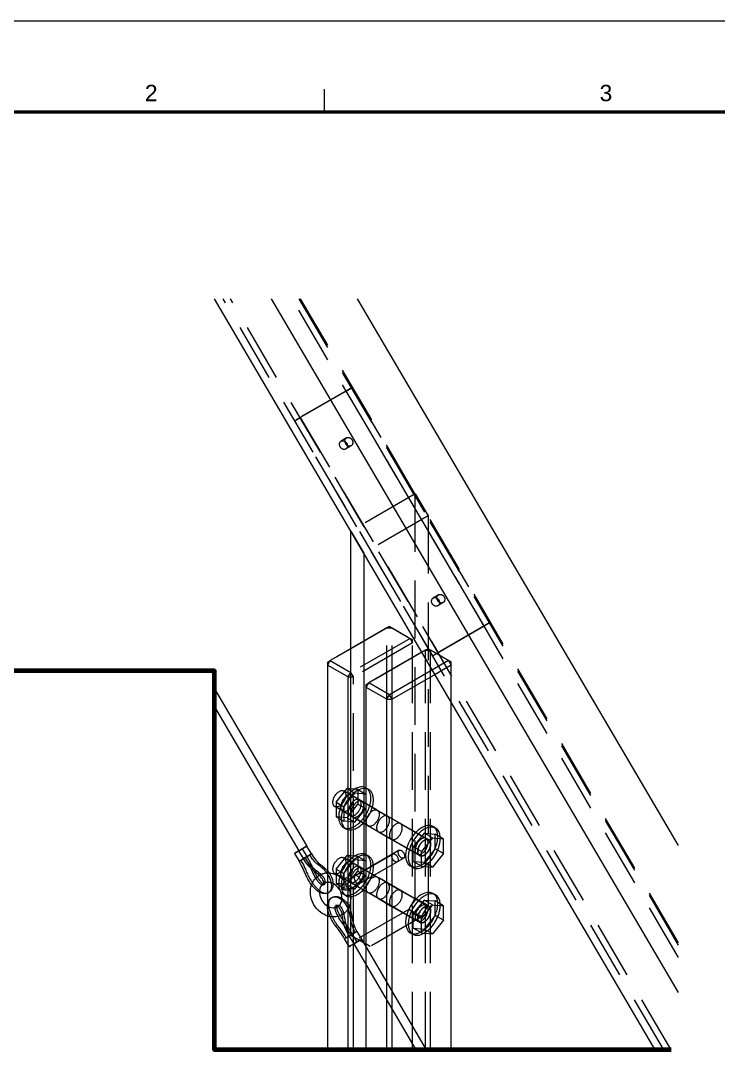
# Model space of a CAD drawing. Header units: millimetres. Extents: x -172 to 422, y -71 to 349.
# Drawn here: x -95.5 to -18.8, y 234.3 to 349.2 of the extents above; entities that cross this region are included whole.
import ezdxf
from ezdxf.enums import TextEntityAlignment as Align

# ---------------------------------------------------------------- set-up
doc = ezdxf.new("R2010")
doc.units = ezdxf.units.MM
doc.linetypes.add('HIDDEN', pattern=[9.525, 6.35, -3.175])
doc.layers.get('0').update_dxf_attribs({"color": 2, "true_color": 0xffff00})
for name, color, linetype, lineweight, true_color in [('010', 178, 'Continuous', 9, 0x000000), ('018', 178, 'Continuous', 18, 0x000000), ('050', 178, 'Continuous', 50, 0x000000), ('070', 178, 'Continuous', 70, 0x000000), ('axo_detail ... 018', 178, 'Continuous', 18, 0x000000), ('axo_detail ... hdn', 250, 'HIDDEN', 9, 0x323232)]:
    doc.layers.add(name, color=color, linetype=linetype, lineweight=lineweight, true_color=true_color)
doc.layers.add('G-ANNO-TEXT', color=178, linetype='Continuous', true_color=0x000000)
doc.styles.add('textstyle16', font='')
doc.styles.add('textstyle17', font='')
doc.styles.get('textstyle16').set_extended_font_data('Arial [Mono]')
doc.styles.get('textstyle17').set_extended_font_data('Arial [Mono]')

# ---------------------------------------------------------------- blocks, each defined once
blk = doc.blocks.new('title_block')
at = {"layer": '010', "color": 7, "true_color": 0xffffff}
blk.add_lwpolyline([(0, 420), (594, 420), (594, 0), (0, 0)], close=True, dxfattribs=at)
at = {"layer": '018', "color": 7, "true_color": 0xffffff}
blk.add_lwpolyline([(110, 412.5), (110, 410)], dxfattribs=at)
at = {"layer": '050', "color": 7, "true_color": 0xffffff}
blk.add_lwpolyline([(10, 410), (584, 410), (584, 10), (10, 10)], close=True, dxfattribs=at)
at = {"layer": 'G-ANNO-TEXT'}
for s, style, p in [('2', 'textstyle17', (91, 412.07)), ('3', 'textstyle16', (141, 412.07))]:
    blk.add_text(s, height=1.8, dxfattribs=dict(at, style=style)).set_placement(p, align=Align.MIDDLE_CENTER)

msp = doc.modelspace()

# ---------------------------------------------------------------- linework, layer by layer
at = {"layer": '070', "flags": 128}
msp.add_lwpolyline([(-23.95, 236.06), (-74.17, 236.06), (-74.17, 277.73), (-115.02, 277.73)], dxfattribs=at)
at = {"layer": 'axo_detail ... 018', "color": 0}
for p, q in [((-25.71, 236.06), (-74.17, 318.66)), ((-23.13, 242.36), (-67.9, 318.66)), ((-23.13, 258.5), (-58.43, 318.66)), ((-59.17, 293.09), (-57.75, 290.68)), ((-59.17, 254.93), (-59.17, 293.09)), ((-57.75, 290.68), (-57.75, 247.82)), ((-59.17, 280.15), (-61.43, 278.85)), ((-51.35, 279.77), (-57.19, 276.39)), ((-61.71, 278.68), (-61.43, 278.85)), ((-61.71, 278.35), (-61.43, 278.85)), ((-61.71, 278.35), (-61.71, 278.68)), ((-61.71, 255.72), (-61.71, 278.35)), ((-61.71, 278.35), (-59.45, 277.05)), ((-61.43, 278.85), (-59.17, 277.54)), ((-59.45, 277.05), (-59.17, 277.54)), ((-59.45, 254.76), (-59.45, 277.05)), ((-59.45, 277.05), (-59.17, 277.05)), ((-50.2, 277.82), (-54.92, 275.09)), ((-49.91, 277.32), (-54.64, 274.6)), ((-57.47, 275.91), (-57.19, 276.39)), ((-57.47, 276.23), (-57.19, 276.39)), ((-57.47, 275.91), (-57.47, 276.23)), ((-55.21, 274.6), (-57.47, 275.91)), ((-57.47, 247.29), (-57.47, 275.91)), ((-54.92, 275.09), (-57.19, 276.39)), ((-74.17, 275.76), (-64.01, 258.45)), ((-55.21, 274.6), (-54.92, 275.09)), ((-54.64, 274.6), (-54.92, 275.09)), ((-74.17, 273.78), (-64.88, 257.94)), ((-55.21, 274.6), (-54.64, 274.6)), ((-55.21, 243.44), (-55.21, 274.6)), ((-54.64, 242.47), (-54.64, 274.6)), ((-48.13, 236.06), (-48.13, 274.29)), ((-51.1, 259.87), (-52.31, 258.37)), ((-51.1, 259.87), (-49.9, 259.76)), ((-50.2, 259.35), (-51.1, 259.87)), ((-49.85, 260.43), (-50.14, 260.6)), ((-50.2, 259.35), (-51.4, 257.85)), ((-50.2, 259.35), (-49, 259.24)), ((-49, 259.24), (-49.9, 259.76)), ((-49, 257.64), (-49, 259.24)), ((-65.37, 257.64), (-64.86, 256.78)), ((-64.37, 257.08), (-64.88, 257.94)), ((-63.51, 257.59), (-64.01, 258.45)), ((-52.31, 256.77), (-52.31, 258.37)), ((-51.4, 257.85), (-52.31, 258.37)), ((-51.4, 256.25), (-51.4, 257.85)), ((-49, 257.64), (-50.2, 256.14)), ((-64.18, 257.18), (-64.18, 257.18)), ((-51.4, 256.25), (-52.31, 256.77)), ((-59.83, 254.54), (-57.75, 255.74)), ((-52.35, 256.1), (-52.64, 256.27)), ((-51.4, 256.25), (-50.2, 256.14)), ((-59.91, 254.5), (-59.9, 254.5)), ((-59.32, 253.68), (-58.21, 254.32)), ((-61.71, 252.2), (-61.71, 253.3)), ((-59.4, 253.64), (-59.4, 253.64)), ((-59.17, 253.04), (-59.17, 253.77)), ((-49.85, 253.09), (-50.14, 253.25)), ((-59.17, 251.2), (-59.17, 252.42)), ((-51.1, 252.52), (-52.31, 251.03)), ((-50.2, 252), (-51.4, 250.5)), ((-51.1, 252.52), (-49.9, 252.42)), ((-50.2, 252), (-51.1, 252.52)), ((-50.2, 252), (-49, 251.89)), ((-49, 251.89), (-49.9, 252.42)), ((-49, 250.29), (-49, 251.89)), ((-61.71, 236.06), (-61.71, 250.76)), ((-52.31, 249.42), (-52.31, 251.03)), ((-51.4, 250.5), (-52.31, 251.03)), ((-51.4, 248.9), (-51.4, 250.5)), ((-49, 250.29), (-50.2, 248.8)), ((-59.45, 249.09), (-59.45, 249.15)), ((-59.37, 248.56), (-58.86, 247.7)), ((-58.51, 249.06), (-58, 248.2)), ((-52.35, 248.76), (-52.64, 248.92)), ((-51.4, 248.9), (-52.31, 249.42)), ((-51.4, 248.9), (-50.2, 248.8)), ((-59.36, 247.4), (-59.86, 248.26)), ((-59.45, 236.06), (-59.45, 247.55)), ((-58.88, 236.06), (-58.88, 247.67)), ((-58.86, 247.7), (-52.04, 236.06)), ((-58, 248.2), (-50.88, 236.06)), ((-57.75, 247.82), (-57.79, 247.84)), ((-57.47, 247.65), (-57.75, 247.82)), ((-57.47, 236.06), (-57.47, 245.32)), ((-55.21, 236.06), (-55.21, 241.46)), ((-54.64, 236.06), (-54.64, 240.49))]:
    msp.add_line(p, q, dxfattribs=at)
for points in [[(-50.14, 260.6), (-50.83, 260.99), (-51.95, 260.35), (-52.64, 259.15)], [(-49.85, 260.43), (-50.54, 260.83), (-51.66, 260.19), (-52.35, 258.99)], [(-50, 260.5), (-50.05, 260.54), (-50.09, 260.57), (-50.14, 260.6)], [(-49.34, 259.44), (-49.37, 259.91), (-49.56, 260.26), (-49.85, 260.43)], [(-52.64, 259.15), (-53.33, 257.96), (-53.33, 256.67), (-52.64, 256.27)], [(-52.35, 258.99), (-53.04, 257.8), (-53.04, 256.5), (-52.35, 256.1)], [(-65.37, 257.64), (-65.37, 257.64), (-65.3, 257.68), (-65.19, 257.75)], [(-65.22, 257.74), (-65.32, 257.68), (-65.37, 257.65), (-65.37, 257.64)], [(-64.88, 257.94), (-65, 257.87), (-65.13, 257.8), (-65.22, 257.74)], [(-64.45, 258.2), (-64.69, 258.06), (-64.88, 257.95), (-64.88, 257.94)], [(-64.88, 257.94), (-64.88, 257.95), (-64.79, 258), (-64.64, 258.08)], [(-64.69, 258.05), (-64.81, 257.98), (-64.88, 257.94), (-64.88, 257.94)], [(-64.88, 257.94), (-64.88, 257.94), (-64.81, 257.98), (-64.69, 258.05)], [(-64.64, 258.08), (-64.5, 258.17), (-64.33, 258.27), (-64.2, 258.35)], [(-64.01, 258.45), (-64.01, 258.45), (-64.21, 258.34), (-64.45, 258.2)], [(-64.2, 258.35), (-64.08, 258.41), (-64.01, 258.45), (-64.01, 258.45)], [(-64.01, 258.45), (-64.01, 258.45), (-64.08, 258.41), (-64.19, 258.34)], [(-63.69, 257.48), (-63.58, 257.55), (-63.51, 257.59), (-63.51, 257.59)], [(-63.51, 257.59), (-63.51, 257.59), (-63.58, 257.54), (-63.69, 257.48)], [(-63.51, 257.59), (-63.36, 257.34), (-63.19, 257.09), (-63.02, 256.89)], [(-64.63, 256.92), (-64.78, 256.84), (-64.87, 256.78), (-64.86, 256.78)], [(-64.86, 256.78), (-64.86, 256.78), (-64.79, 256.82), (-64.68, 256.88)], [(-64.4, 255.92), (-64.53, 256.21), (-64.7, 256.5), (-64.86, 256.78)], [(-64.68, 256.88), (-64.44, 256.47), (-64.31, 256.22), (-64.23, 256.04)], [(-64.19, 257.18), (-64.32, 257.11), (-64.49, 257.01), (-64.63, 256.92)], [(-64.37, 257.08), (-64.37, 257.08), (-64.28, 257.14), (-64.14, 257.22)], [(-64.19, 257.18), (-64.3, 257.12), (-64.37, 257.08), (-64.37, 257.08)], [(-63.36, 255.83), (-63.75, 256.14), (-64.09, 256.6), (-64.37, 257.08)], [(-64.19, 257.18), (-63.92, 256.74), (-63.77, 256.43), (-63.65, 256.19)], [(-63.39, 256.11), (-63.64, 256.36), (-63.91, 256.7), (-64.19, 257.18)], [(-64.14, 257.22), (-64, 257.3), (-63.82, 257.41), (-63.69, 257.48)], [(-63.14, 256.73), (-63.29, 256.88), (-63.47, 257.1), (-63.69, 257.48)], [(-62.66, 256.32), (-62.84, 256.46), (-62.98, 256.57), (-63.14, 256.73)], [(-63.02, 256.89), (-62.84, 256.68), (-62.66, 256.54), (-62.46, 256.39)], [(-62.46, 256.39), (-62.17, 256.16), (-61.86, 255.92), (-61.61, 255.59)], [(-64.21, 255.47), (-64.27, 255.62), (-64.33, 255.77), (-64.4, 255.92)], [(-64.23, 256.04), (-64.14, 255.86), (-64.1, 255.73), (-64.01, 255.52)], [(-64, 255.02), (-64.08, 255.17), (-64.15, 255.32), (-64.21, 255.47)], [(-64.01, 255.52), (-63.86, 255.19), (-63.66, 254.79), (-63.4, 254.41)], [(-63.65, 256.19), (-63.54, 255.94), (-63.48, 255.78), (-63.42, 255.64)], [(-63.5, 254.16), (-63.35, 254.61), (-63.06, 254.98), (-62.68, 255.21)], [(-63.42, 255.64), (-63.33, 255.42), (-63.19, 255.16), (-63.04, 254.92)], [(-62.77, 255.58), (-62.93, 255.71), (-63.15, 255.86), (-63.39, 256.11)], [(-62.72, 255.31), (-62.92, 255.49), (-63.14, 255.64), (-63.36, 255.83)], [(-63.23, 255.72), (-63.13, 255.49), (-63.01, 255.27), (-62.88, 255.06)], [(-62.35, 255.23), (-62.47, 255.34), (-62.61, 255.46), (-62.77, 255.58)], [(-62.3, 254.84), (-62.41, 255.03), (-62.56, 255.17), (-62.72, 255.31)], [(-62.12, 255.86), (-62.3, 256.03), (-62.47, 256.19), (-62.66, 256.32)], [(-62.11, 254.93), (-62.16, 255.02), (-62.24, 255.12), (-62.35, 255.23)], [(-61.62, 255.23), (-61.77, 255.48), (-61.94, 255.69), (-62.12, 255.86)], [(-61.31, 253.78), (-61.21, 254.18), (-61.33, 254.73), (-61.62, 255.23)], [(-61.61, 255.59), (-61.35, 255.26), (-61.18, 254.85), (-61.14, 254.48)], [(-61.37, 255.45), (-61.42, 255.46), (-61.47, 255.46), (-61.52, 255.47)], [(-59.77, 254.48), (-60.19, 255), (-60.78, 255.36), (-61.37, 255.45)], [(-58.43, 255.15), (-58.53, 255.22), (-58.64, 255.23), (-58.71, 255.19)], [(-52.64, 256.27), (-52.59, 256.24), (-52.54, 256.22), (-52.49, 256.2)], [(-52.35, 256.1), (-52.02, 255.91), (-51.58, 255.96), (-51.11, 256.23)], [(-63.49, 254.19), (-63.68, 254.45), (-63.85, 254.73), (-64, 255.02)], [(-63.47, 252.5), (-63.66, 253.05), (-63.68, 253.65), (-63.5, 254.16)], [(-62.16, 254.35), (-62.4, 254.21), (-62.59, 253.93), (-62.62, 253.52)], [(-62.34, 254.2), (-62.26, 254.17), (-62.18, 254.17), (-62.11, 254.21)], [(-62.14, 254.38), (-62.15, 254.51), (-62.21, 254.68), (-62.3, 254.84)], [(-62.23, 254.3), (-62.2, 254.28), (-62.17, 254.26), (-62.14, 254.25)], [(-61.98, 254.43), (-62.05, 254.41), (-62.11, 254.38), (-62.16, 254.35)], [(-62.13, 254.2), (-62.13, 254.23), (-62.12, 254.3), (-62.14, 254.38)], [(-62.14, 254.25), (-62.14, 254.25), (-62.13, 254.24), (-62.13, 254.24)], [(-62.11, 254.21), (-62.13, 254.2), (-62.14, 254.19), (-62.14, 254.18)], [(-62.14, 254.18), (-62.14, 254.18), (-62.14, 254.19), (-62.13, 254.2)], [(-61.99, 254.37), (-61.95, 254.51), (-62.01, 254.76), (-62.11, 254.93)], [(-62.11, 254.21), (-62.05, 254.24), (-62.01, 254.3), (-61.99, 254.37)], [(-61.22, 254.37), (-61.25, 254.38), (-61.28, 254.39), (-61.31, 254.4)], [(-61.14, 254.48), (-61.11, 254.22), (-61.13, 253.99), (-61.22, 253.79)], [(-60.4, 253.63), (-60.6, 253.97), (-60.91, 254.25), (-61.22, 254.37)], [(-59.9, 254.5), (-59.85, 254.53), (-59.8, 254.52), (-59.77, 254.48)], [(-59.77, 254.48), (-59.7, 254.39), (-59.7, 254.21), (-59.72, 254.03)], [(-58.2, 254.89), (-58.26, 254.99), (-58.34, 255.09), (-58.43, 255.15)], [(-58.21, 254.32), (-58.14, 254.36), (-58.1, 254.45), (-58.1, 254.56)], [(-58.1, 254.56), (-58.11, 254.66), (-58.14, 254.78), (-58.2, 254.89)], [(-62.62, 253.52), (-62.65, 253.2), (-62.56, 252.81), (-62.35, 252.48)], [(-62.62, 253.55), (-62.45, 253.43), (-62.28, 253.33), (-62.11, 253.29)], [(-62.11, 253.22), (-62.28, 253.23), (-62.45, 253.28), (-62.62, 253.37)], [(-62.11, 253.29), (-61.91, 253.24), (-61.75, 253.26), (-61.61, 253.34)], [(-61.61, 253.34), (-61.76, 253.26), (-61.93, 253.22), (-62.11, 253.22)], [(-61.22, 253.79), (-61.3, 253.6), (-61.44, 253.44), (-61.61, 253.34)], [(-61.61, 253.34), (-61.47, 253.43), (-61.36, 253.57), (-61.31, 253.78)], [(-61.27, 252.8), (-61.08, 252.91), (-60.86, 252.95), (-60.63, 252.91)], [(-60.63, 252.91), (-60.3, 252.85), (-59.96, 252.62), (-59.69, 252.3)], [(-60.15, 252.71), (-60.14, 253), (-60.23, 253.34), (-60.4, 253.63)], [(-59.36, 253.77), (-59.4, 253.88), (-59.56, 253.97), (-59.72, 254.03)], [(-59.4, 253.64), (-59.35, 253.67), (-59.34, 253.72), (-59.36, 253.77)], [(-59.35, 251.76), (-59.08, 252.34), (-59.08, 253.1), (-59.36, 253.77)], [(-50.14, 253.25), (-50.83, 253.65), (-51.95, 253), (-52.64, 251.8)], [(-49.85, 253.09), (-50.54, 253.48), (-51.66, 252.84), (-52.35, 251.64)], [(-50, 253.15), (-50.05, 253.19), (-50.09, 253.22), (-50.14, 253.25)], [(-49.34, 252.09), (-49.37, 252.56), (-49.56, 252.91), (-49.85, 253.09)], [(-62.08, 250.91), (-62.7, 251.21), (-63.23, 251.81), (-63.47, 252.5)], [(-62.35, 252.48), (-62.11, 252.06), (-61.69, 251.77), (-61.33, 251.69)], [(-61.75, 251.86), (-61.75, 251.94), (-61.75, 252.01), (-61.74, 252.07)], [(-61.74, 252.07), (-61.71, 252.23), (-61.66, 252.37), (-61.59, 252.49)], [(-61.58, 251.77), (-61.61, 251.98), (-61.61, 252.19), (-61.57, 252.37)], [(-61.59, 252.49), (-61.51, 252.62), (-61.4, 252.73), (-61.27, 252.8)], [(-61.57, 252.37), (-61.52, 252.57), (-61.41, 252.72), (-61.27, 252.8)], [(-61.33, 251.69), (-61.05, 251.63), (-60.81, 251.67), (-60.62, 251.78)], [(-61.27, 252.8), (-61.13, 252.88), (-60.96, 252.9), (-60.77, 252.86)], [(-60.9, 251.67), (-60.9, 251.71), (-60.89, 251.74), (-60.89, 251.77)], [(-60.89, 251.77), (-60.87, 251.84), (-60.82, 251.9), (-60.77, 251.94)], [(-60.78, 251.92), (-60.8, 251.92), (-60.81, 251.92), (-60.8, 251.92)], [(-60.8, 251.92), (-60.8, 251.92), (-60.78, 251.92), (-60.77, 251.94)], [(-60.71, 251.88), (-60.74, 251.9), (-60.77, 251.91), (-60.78, 251.92)], [(-60.77, 252.86), (-60.37, 252.75), (-59.95, 252.38), (-59.65, 251.89)], [(-60.77, 251.94), (-60.71, 251.97), (-60.64, 251.97), (-60.58, 251.96)], [(-60.75, 251.9), (-60.75, 251.87), (-60.75, 251.82), (-60.74, 251.76)], [(-60.74, 251.76), (-60.74, 251.75), (-60.74, 251.73), (-60.74, 251.72)], [(-60.3, 251.42), (-60.41, 251.64), (-60.59, 251.82), (-60.71, 251.88)], [(-60.62, 251.78), (-60.56, 251.81), (-60.5, 251.85), (-60.45, 251.9)], [(-60.58, 251.96), (-60.44, 251.93), (-60.24, 251.76), (-60.15, 251.59)], [(-59.69, 252.3), (-59.47, 252.04), (-59.31, 251.72), (-59.22, 251.41)], [(-59.65, 251.89), (-59.51, 251.63), (-59.41, 251.38), (-59.35, 251.14)], [(-52.64, 251.8), (-53.33, 250.61), (-53.33, 249.32), (-52.64, 248.92)], [(-60.12, 250.91), (-60.69, 250.58), (-61.43, 250.57), (-62.08, 250.91)], [(-60.69, 249.47), (-60.98, 249.84), (-61.24, 250.25), (-61.45, 250.69)], [(-60.54, 249.61), (-60.76, 249.9), (-61, 250.26), (-61.2, 250.66)], [(-60.16, 250.08), (-60.29, 250.25), (-60.45, 250.49), (-60.58, 250.72)], [(-60.37, 250.79), (-60.31, 250.68), (-60.25, 250.58), (-60.18, 250.48)], [(-60.14, 250.99), (-60.18, 251.14), (-60.23, 251.28), (-60.3, 251.42)], [(-60.15, 251.59), (-60.1, 251.5), (-60.05, 251.39), (-60.01, 251.23)], [(-60.04, 250.43), (-60.06, 250.62), (-60.1, 250.8), (-60.14, 250.99)], [(-60.01, 251.23), (-59.97, 251.07), (-59.93, 250.89), (-59.9, 250.69)], [(-59.9, 250.69), (-59.87, 250.49), (-59.84, 250.22), (-59.74, 249.88)], [(-59.35, 251.14), (-59.28, 250.9), (-59.24, 250.67), (-59.21, 250.44)], [(-59.22, 251.41), (-59.15, 251.18), (-59.11, 250.96), (-59.07, 250.74)], [(-59.07, 250.74), (-59.04, 250.52), (-59.02, 250.32), (-58.97, 250.11)], [(-52.35, 251.64), (-53.04, 250.45), (-53.04, 249.15), (-52.35, 248.76)], [(-60.38, 249.07), (-60.48, 249.21), (-60.59, 249.34), (-60.69, 249.47)], [(-60.2, 249.17), (-60.31, 249.33), (-60.41, 249.44), (-60.54, 249.61)], [(-60.18, 250.48), (-60.13, 250.39), (-60.07, 250.3), (-60.01, 250.22)], [(-59.8, 249.61), (-59.96, 249.83), (-60.07, 249.96), (-60.16, 250.08)], [(-59.82, 249.5), (-59.94, 249.81), (-60, 250.13), (-60.04, 250.43)], [(-59.37, 248.56), (-59.55, 248.86), (-59.71, 249.18), (-59.82, 249.5)], [(-59.19, 248.67), (-59.45, 249.11), (-59.64, 249.4), (-59.8, 249.61)], [(-59.74, 249.88), (-59.64, 249.55), (-59.47, 249.14), (-59.19, 248.67)], [(-59.21, 250.44), (-59.17, 250.21), (-59.15, 250.03), (-59.08, 249.82)], [(-59.08, 249.82), (-59.02, 249.6), (-58.92, 249.34), (-58.69, 248.96)], [(-58.97, 250.11), (-58.88, 249.78), (-58.71, 249.41), (-58.51, 249.06)], [(-59.86, 248.26), (-60.03, 248.54), (-60.2, 248.82), (-60.38, 249.07)], [(-59.68, 248.37), (-59.92, 248.78), (-60.08, 249.01), (-60.2, 249.17)], [(-59.68, 248.36), (-59.79, 248.3), (-59.86, 248.26), (-59.86, 248.26)], [(-59.86, 248.26), (-59.86, 248.26), (-59.81, 248.29), (-59.72, 248.35)], [(-59.72, 248.35), (-59.62, 248.41), (-59.49, 248.48), (-59.37, 248.56)], [(-59.14, 248.7), (-59.28, 248.61), (-59.37, 248.56), (-59.37, 248.56)], [(-59.37, 248.56), (-59.37, 248.56), (-59.3, 248.59), (-59.19, 248.66)], [(-58.69, 248.96), (-58.82, 248.89), (-59, 248.78), (-59.14, 248.7)], [(-58.69, 248.95), (-58.57, 249.02), (-58.51, 249.06), (-58.51, 249.06)], [(-58.51, 249.06), (-58.51, 249.06), (-58.58, 249.03), (-58.69, 248.96)], [(-52.64, 248.92), (-52.59, 248.89), (-52.54, 248.87), (-52.49, 248.85)], [(-52.35, 248.76), (-52.02, 248.56), (-51.58, 248.61), (-51.11, 248.88)], [(-59.17, 247.5), (-59.29, 247.43), (-59.36, 247.39), (-59.36, 247.4)], [(-59.36, 247.4), (-59.36, 247.4), (-59.31, 247.43), (-59.21, 247.49)], [(-59.21, 247.49), (-59.11, 247.55), (-58.99, 247.62), (-58.86, 247.69)], [(-58.86, 247.68), (-58.97, 247.62), (-59.08, 247.55), (-59.17, 247.5)], [(-58.44, 247.95), (-58.67, 247.81), (-58.87, 247.7), (-58.86, 247.7)], [(-58.63, 247.84), (-58.78, 247.75), (-58.87, 247.7), (-58.86, 247.7)], [(-58.86, 247.7), (-58.86, 247.69), (-58.79, 247.73), (-58.68, 247.8)], [(-58.86, 247.7), (-58.86, 247.69), (-58.79, 247.73), (-58.68, 247.8)], [(-58.68, 247.8), (-58.55, 247.87), (-58.37, 247.98), (-58.23, 248.06)], [(-58.68, 247.8), (-58.56, 247.86), (-58.5, 247.9), (-58.5, 247.9)], [(-58.19, 248.1), (-58.32, 248.02), (-58.49, 247.92), (-58.63, 247.84)], [(-58, 248.2), (-58, 248.2), (-58.2, 248.09), (-58.44, 247.95)], [(-58.23, 248.06), (-58.09, 248.15), (-58, 248.2), (-58, 248.2)], [(-58, 248.2), (-58, 248.2), (-58.07, 248.16), (-58.19, 248.1)]]:
    msp.add_open_spline(points, degree=3, dxfattribs=at)
at = {"layer": 'axo_detail ... hdn'}
for p, q in [((-24.76, 236.06), (-73.22, 318.66)), ((-23.95, 236.06), (-72.42, 318.66)), ((-23.13, 246.2), (-65.65, 318.66)), ((-23.13, 247.57), (-64.84, 318.66)), ((-23.13, 247.81), (-64.7, 318.66)), ((-59.68, 308.5), (-65.34, 305.24)), ((-59.09, 308.86), (-64.75, 305.59)), ((-59.68, 308.5), (-59.09, 308.86)), ((-44.5, 282.63), (-59.68, 308.5)), ((-59.09, 308.86), (-43.91, 282.99)), ((-65.34, 305.24), (-64.75, 305.59)), ((-50.16, 279.36), (-65.34, 305.24)), ((-64.75, 305.59), (-49.57, 279.72)), ((-59.65, 303.34), (-60.24, 302.98)), ((-59.13, 302.49), (-59.72, 302.13)), ((-52.09, 297.18), (-59.16, 293.09)), ((-52.09, 252.72), (-52.09, 297.18)), ((-52.09, 297.18), (-50.68, 294.77)), ((-50.68, 294.77), (-57.75, 290.68)), ((-50.68, 294.77), (-50.68, 251.9)), ((-49.53, 286.09), (-50.12, 285.73)), ((-49.01, 285.24), (-49.6, 284.88)), ((-43.91, 282.99), (-49.57, 279.72)), ((-43.91, 282.99), (-44.5, 282.63)), ((-55.21, 282.44), (-61.71, 278.68)), ((-54.92, 282.6), (-59.16, 280.15)), ((-54.92, 282.6), (-55.21, 282.44)), ((-55.21, 236.06), (-55.21, 282.44)), ((-55.21, 282.44), (-54.64, 282.44)), ((-54.92, 282.6), (-52.66, 281.29)), ((-54.92, 282.6), (-54.64, 282.44)), ((-54.64, 236.06), (-54.64, 282.44)), ((-54.64, 282.44), (-52.38, 281.13)), ((-44.5, 282.63), (-50.16, 279.36)), ((-52.66, 281.29), (-59.16, 277.54)), ((-52.38, 280.8), (-58.88, 277.05)), ((-52.66, 281.29), (-52.38, 280.8)), ((-52.66, 281.29), (-52.38, 281.13)), ((-52.38, 236.06), (-52.38, 281.13)), ((-52.38, 280.8), (-52.38, 281.13)), ((-52.38, 236.06), (-52.38, 280.8)), ((-50.96, 279.99), (-57.47, 276.23)), ((-50.68, 280.15), (-51.35, 279.77)), ((-50.68, 280.15), (-50.96, 279.99)), ((-50.96, 236.06), (-50.96, 279.99)), ((-50.96, 279.99), (-50.4, 279.99)), ((-50.68, 280.15), (-50.4, 279.99)), ((-48.42, 278.85), (-50.68, 280.15)), ((-50.4, 236.06), (-50.4, 279.99)), ((-48.13, 278.68), (-50.4, 279.99)), ((-49.57, 279.72), (-50.16, 279.36)), ((-61.71, 236.06), (-61.71, 278.68)), ((-48.42, 278.85), (-50.2, 277.82)), ((-48.13, 278.36), (-49.91, 277.33)), ((-48.42, 278.85), (-48.13, 278.68)), ((-48.42, 278.85), (-48.13, 278.36)), ((-48.13, 236.06), (-48.13, 278.68)), ((-48.13, 278.36), (-48.13, 278.68)), ((-48.13, 274.29), (-48.13, 278.36)), ((-58.88, 277.05), (-59.16, 277.54)), ((-59.16, 277.05), (-58.88, 277.05)), ((-58.88, 247.67), (-58.88, 277.05)), ((-57.47, 236.06), (-57.47, 276.23)), ((-60.79, 263.27), (-59.59, 264.77)), ((-56.26, 262.4), (-59.94, 264.52)), ((-58.39, 264.66), (-59.59, 264.77)), ((-59.59, 264.77), (-58.74, 264.28)), ((-58.39, 264.66), (-58.39, 263.06)), ((-58.39, 264.66), (-57.54, 264.17)), ((-57.21, 264.68), (-57.49, 264.84)), ((-60.79, 263.27), (-60.79, 261.67)), ((-60.79, 263.27), (-59.94, 262.78)), ((-59.94, 262.78), (-58.74, 264.28)), ((-58.24, 263.54), (-59.09, 264.03)), ((-57.54, 264.17), (-58.74, 264.28)), ((-57.96, 263.38), (-58.24, 263.54)), ((-57.96, 263.38), (-55.13, 261.75)), ((-57.54, 264.17), (-57.54, 262.57)), ((-57.26, 260.67), (-60.94, 262.79)), ((-59.24, 261.81), (-60.09, 262.3)), ((-59.94, 262.78), (-59.94, 261.18)), ((-59.59, 261.56), (-58.39, 263.06)), ((-58.74, 261.08), (-57.54, 262.57)), ((-58.39, 263.06), (-57.54, 262.57)), ((-50.6, 259.14), (-56.26, 262.4)), ((-59.59, 261.56), (-60.79, 261.67)), ((-60.79, 261.67), (-59.94, 261.18)), ((-58.74, 261.08), (-59.94, 261.18)), ((-59.59, 261.56), (-58.74, 261.08)), ((-58.96, 261.65), (-59.24, 261.81)), ((-58.96, 261.65), (-56.13, 260.01)), ((-55.13, 261.75), (-53.72, 260.93)), ((-59.71, 260.35), (-59.99, 260.51)), ((-51.6, 257.4), (-57.26, 260.67)), ((-56.13, 260.01), (-54.72, 259.2)), ((-53.72, 260.93), (-50.89, 259.3)), ((-54.72, 259.2), (-51.89, 257.57)), ((-50.6, 259.14), (-50.89, 259.3)), ((-49.9, 258.16), (-49.9, 259.76)), ((-64.51, 258.15), (-64, 257.29)), ((-53.86, 257.99), (-58.71, 255.19)), ((-57.75, 255.74), (-54.56, 257.58)), ((-51.6, 257.4), (-51.89, 257.57)), ((-49.9, 258.16), (-51.1, 256.67)), ((-49, 257.64), (-49.9, 258.16)), ((-60.79, 255.93), (-59.59, 257.42)), ((-56.26, 255.05), (-59.94, 257.17)), ((-59.94, 255.44), (-58.74, 256.93)), ((-58.39, 257.32), (-59.59, 257.42)), ((-59.59, 257.42), (-58.74, 256.93)), ((-58.24, 256.19), (-59.09, 256.68)), ((-57.54, 256.83), (-58.74, 256.93)), ((-58.39, 257.32), (-58.39, 255.71)), ((-58.39, 257.32), (-57.54, 256.83)), ((-53.36, 257.13), (-58.21, 254.32)), ((-58.21, 254.32), (-54.06, 256.72)), ((-57.54, 256.83), (-57.54, 255.22)), ((-57.21, 257.33), (-57.49, 257.49)), ((-52.31, 256.77), (-51.1, 256.67)), ((-50.2, 256.14), (-51.1, 256.67)), ((-61.71, 253.3), (-61.71, 255.72)), ((-57.26, 253.32), (-60.94, 255.44)), ((-60.79, 255.93), (-60.79, 254.32)), ((-60.79, 255.93), (-59.94, 255.44)), ((-59.94, 255.44), (-59.94, 253.83)), ((-59.59, 254.21), (-58.39, 255.71)), ((-58.74, 253.72), (-57.54, 255.22)), ((-58.39, 255.71), (-57.54, 255.22)), ((-57.96, 256.03), (-58.24, 256.19)), ((-57.96, 256.03), (-55.13, 254.4)), ((-59.59, 254.21), (-60.79, 254.32)), ((-60.79, 254.32), (-59.94, 253.83)), ((-59.24, 254.46), (-60.09, 254.95)), ((-59.9, 254.5), (-59.83, 254.54)), ((-59.59, 254.21), (-58.74, 253.72)), ((-59.45, 249.15), (-59.45, 254.77)), ((-58.96, 254.3), (-59.24, 254.46)), ((-59.16, 253.77), (-59.16, 254.93)), ((-58.96, 254.3), (-56.13, 252.67)), ((-50.6, 251.78), (-56.26, 255.05)), ((-55.13, 254.4), (-53.72, 253.58)), ((-59.71, 253), (-59.99, 253.16)), ((-58.74, 253.72), (-59.94, 253.83)), ((-59.4, 253.64), (-59.32, 253.68)), ((-59.16, 252.42), (-59.16, 253.04)), ((-51.6, 250.05), (-57.26, 253.32)), ((-53.72, 253.58), (-50.89, 251.95)), ((-61.71, 250.76), (-61.71, 252.2)), ((-56.13, 252.67), (-54.72, 251.85)), ((-54.72, 251.85), (-51.89, 250.22)), ((-52.8, 251.49), (-52.09, 252.72)), ((-50.68, 251.9), (-52.09, 252.72)), ((-51.39, 250.67), (-50.68, 251.9)), ((-50.6, 251.78), (-50.89, 251.95)), ((-49.9, 250.81), (-49.9, 252.42)), ((-60.09, 250.93), (-60.12, 250.91)), ((-59.16, 248.63), (-59.16, 251.2)), ((-52.8, 251.49), (-58.46, 248.23)), ((-51.39, 250.67), (-57.04, 247.41)), ((-51.39, 250.67), (-52.8, 251.49)), ((-49.9, 250.81), (-51.1, 249.32)), ((-49, 250.29), (-49.9, 250.81)), ((-51.6, 250.05), (-51.89, 250.22)), ((-59.68, 248.36), (-59.68, 248.37)), ((-59.45, 247.55), (-59.45, 249.09)), ((-59.19, 248.67), (-59.19, 248.66)), ((-59.19, 248.66), (-59.19, 248.67)), ((-58.46, 248.23), (-59.16, 248.63)), ((-57.79, 247.84), (-59.16, 248.63)), ((-58.49, 247.9), (-59, 248.76)), ((-52.31, 249.42), (-51.1, 249.32)), ((-50.2, 248.8), (-51.1, 249.32)), ((-57.04, 247.41), (-58.46, 248.23)), ((-57.04, 247.41), (-57.47, 247.65)), ((-57.47, 245.32), (-57.47, 247.29)), ((-55.21, 241.46), (-55.21, 243.44)), ((-54.64, 240.5), (-54.64, 242.47))]:
    msp.add_line(p, q, dxfattribs=at)
for points in [[(-60.34, 302.35), (-60.47, 302.59), (-60.43, 302.87), (-60.24, 302.98)], [(-60.05, 302.1), (-60.17, 302.15), (-60.27, 302.23), (-60.34, 302.35)], [(-60.24, 302.98), (-60.05, 303.1), (-59.78, 303), (-59.63, 302.77)], [(-59.74, 302.71), (-59.88, 302.94), (-59.84, 303.23), (-59.65, 303.34)], [(-59.46, 302.46), (-59.57, 302.51), (-59.68, 302.59), (-59.74, 302.71)], [(-59.63, 302.77), (-59.49, 302.53), (-59.53, 302.25), (-59.72, 302.13)], [(-59.65, 303.34), (-59.46, 303.46), (-59.18, 303.36), (-59.04, 303.13)], [(-59.13, 302.49), (-59.22, 302.43), (-59.34, 302.42), (-59.46, 302.46)], [(-59.04, 303.13), (-58.9, 302.89), (-58.94, 302.6), (-59.13, 302.49)], [(-59.72, 302.13), (-59.82, 302.07), (-59.93, 302.06), (-60.05, 302.1)], [(-50.22, 285.1), (-50.35, 285.34), (-50.31, 285.62), (-50.12, 285.73)], [(-49.93, 284.86), (-50.04, 284.9), (-50.15, 284.99), (-50.22, 285.1)], [(-50.12, 285.73), (-49.93, 285.85), (-49.66, 285.75), (-49.51, 285.52)], [(-49.62, 285.46), (-49.76, 285.7), (-49.72, 285.98), (-49.53, 286.09)], [(-49.34, 285.21), (-49.45, 285.26), (-49.56, 285.34), (-49.62, 285.46)], [(-49.51, 285.52), (-49.37, 285.28), (-49.41, 284.99), (-49.6, 284.88)], [(-49.53, 286.09), (-49.34, 286.21), (-49.06, 286.11), (-48.92, 285.88)], [(-49.01, 285.24), (-49.1, 285.18), (-49.22, 285.17), (-49.34, 285.21)], [(-48.92, 285.88), (-48.78, 285.64), (-48.82, 285.35), (-49.01, 285.24)], [(-49.6, 284.88), (-49.7, 284.82), (-49.81, 284.81), (-49.93, 284.86)], [(-60.94, 263.94), (-60.66, 264.42), (-60.21, 264.68), (-59.94, 264.52)], [(-57.49, 264.84), (-58.18, 265.24), (-59.3, 264.59), (-59.99, 263.4)], [(-59.94, 264.52), (-59.81, 264.45), (-59.73, 264.28), (-59.73, 264.06)], [(-57.21, 264.68), (-57.9, 265.08), (-59.02, 264.43), (-59.71, 263.24)], [(-56.97, 263.7), (-56.97, 264.24), (-57.16, 264.65), (-57.49, 264.84)], [(-56.69, 263.54), (-56.69, 264.07), (-56.88, 264.49), (-57.21, 264.68)], [(-60.94, 262.79), (-61.21, 262.95), (-61.21, 263.47), (-60.94, 263.94)], [(-59.99, 263.4), (-60.68, 262.21), (-60.68, 260.91), (-59.99, 260.51)], [(-60.09, 263.46), (-60.36, 262.98), (-60.36, 262.46), (-60.09, 262.3)], [(-59.73, 264.06), (-59.73, 263.73), (-59.9, 263.34), (-60.17, 263.06)], [(-59.09, 264.03), (-59.37, 264.19), (-59.81, 263.93), (-60.09, 263.46)], [(-59.32, 262.57), (-59.05, 262.85), (-58.88, 263.25), (-58.88, 263.58)], [(-58.24, 263.54), (-58.52, 263.7), (-58.96, 263.44), (-59.24, 262.97)], [(-58.24, 263.54), (-58.52, 263.7), (-58.96, 263.44), (-59.24, 262.97)], [(-58.88, 263.58), (-58.88, 263.79), (-58.96, 263.95), (-59.09, 264.03)], [(-57.96, 263.38), (-58.23, 263.54), (-58.68, 263.28), (-58.96, 262.8)], [(-57.96, 263.38), (-58.23, 263.54), (-58.68, 263.28), (-58.96, 262.8)], [(-58.03, 263.09), (-58.03, 263.3), (-58.11, 263.47), (-58.24, 263.54)], [(-58.03, 263.09), (-58.03, 263.3), (-58.11, 263.47), (-58.24, 263.54)], [(-58.07, 261.18), (-57.4, 261.88), (-56.97, 262.87), (-56.97, 263.7)], [(-57.75, 262.92), (-57.75, 263.14), (-57.83, 263.3), (-57.96, 263.38)], [(-57.75, 262.92), (-57.75, 263.14), (-57.83, 263.3), (-57.96, 263.38)], [(-57.78, 261.02), (-57.12, 261.71), (-56.69, 262.71), (-56.69, 263.54)], [(-60.17, 263.06), (-60.43, 262.78), (-60.74, 262.67), (-60.94, 262.79)], [(-59.71, 263.24), (-60.4, 262.04), (-60.4, 260.75), (-59.71, 260.35)], [(-60.09, 262.3), (-59.89, 262.18), (-59.58, 262.29), (-59.32, 262.57)], [(-59.24, 262.97), (-59.52, 262.49), (-59.52, 261.97), (-59.24, 261.81)], [(-59.24, 262.97), (-59.52, 262.49), (-59.52, 261.97), (-59.24, 261.81)], [(-58.96, 262.8), (-59.23, 262.33), (-59.23, 261.81), (-58.96, 261.65)], [(-58.96, 262.8), (-59.23, 262.33), (-59.23, 261.81), (-58.96, 261.65)], [(-58.47, 262.08), (-58.21, 262.36), (-58.03, 262.76), (-58.03, 263.09)], [(-58.47, 262.08), (-58.21, 262.36), (-58.03, 262.76), (-58.03, 263.09)], [(-58.19, 261.92), (-57.92, 262.19), (-57.75, 262.59), (-57.75, 262.92)], [(-58.19, 261.92), (-57.92, 262.19), (-57.75, 262.59), (-57.75, 262.92)], [(-57.26, 261.82), (-56.98, 262.3), (-56.54, 262.56), (-56.26, 262.4)], [(-56.26, 262.4), (-56.13, 262.32), (-56.05, 262.16), (-56.05, 261.94)], [(-59.99, 260.51), (-59.49, 260.22), (-58.73, 260.48), (-58.07, 261.18)], [(-59.71, 260.35), (-59.2, 260.06), (-58.44, 260.32), (-57.78, 261.02)], [(-59.24, 261.81), (-59.04, 261.69), (-58.73, 261.8), (-58.47, 262.08)], [(-59.24, 261.81), (-59.04, 261.69), (-58.73, 261.8), (-58.47, 262.08)], [(-58.96, 261.65), (-58.76, 261.53), (-58.45, 261.64), (-58.19, 261.92)], [(-58.96, 261.65), (-58.76, 261.53), (-58.45, 261.64), (-58.19, 261.92)], [(-57.26, 260.67), (-57.54, 260.83), (-57.54, 261.34), (-57.26, 261.82)], [(-56.05, 261.94), (-56.05, 261.61), (-56.23, 261.21), (-56.49, 260.94)], [(-56.13, 261.17), (-56.41, 260.69), (-56.41, 260.18), (-56.13, 260.01)], [(-56.13, 261.17), (-56.41, 260.69), (-56.41, 260.18), (-56.13, 260.01)], [(-55.13, 261.75), (-55.41, 261.91), (-55.85, 261.65), (-56.13, 261.17)], [(-55.13, 261.75), (-55.41, 261.91), (-55.85, 261.65), (-56.13, 261.17)], [(-55.36, 260.28), (-55.1, 260.56), (-54.92, 260.96), (-54.92, 261.29)], [(-55.36, 260.28), (-55.1, 260.56), (-54.92, 260.96), (-54.92, 261.29)], [(-54.92, 261.29), (-54.92, 261.51), (-55, 261.67), (-55.13, 261.75)], [(-54.92, 261.29), (-54.92, 261.51), (-55, 261.67), (-55.13, 261.75)], [(-53.72, 260.93), (-53.99, 261.09), (-54.44, 260.83), (-54.72, 260.35)], [(-53.72, 260.93), (-53.99, 261.09), (-54.44, 260.83), (-54.72, 260.35)], [(-56.49, 260.94), (-56.75, 260.66), (-57.06, 260.55), (-57.26, 260.67)], [(-56.13, 260.01), (-55.93, 259.9), (-55.62, 260), (-55.36, 260.28)], [(-56.13, 260.01), (-55.93, 259.9), (-55.62, 260), (-55.36, 260.28)], [(-54.72, 260.35), (-54.99, 259.87), (-54.99, 259.36), (-54.72, 259.2)], [(-54.72, 260.35), (-54.99, 259.87), (-54.99, 259.36), (-54.72, 259.2)], [(-53.94, 259.47), (-53.68, 259.75), (-53.51, 260.14), (-53.51, 260.47)], [(-53.94, 259.47), (-53.68, 259.75), (-53.51, 260.14), (-53.51, 260.47)], [(-53.51, 260.47), (-53.51, 260.69), (-53.58, 260.85), (-53.72, 260.93)], [(-53.51, 260.47), (-53.51, 260.69), (-53.58, 260.85), (-53.72, 260.93)], [(-49.62, 259.45), (-49.62, 259.91), (-49.75, 260.28), (-50, 260.5)], [(-54.72, 259.2), (-54.51, 259.08), (-54.21, 259.19), (-53.94, 259.47)], [(-54.72, 259.2), (-54.51, 259.08), (-54.21, 259.19), (-53.94, 259.47)], [(-51.89, 258.72), (-52.16, 258.24), (-52.16, 257.72), (-51.89, 257.57)], [(-51.89, 258.72), (-52.16, 258.24), (-52.16, 257.72), (-51.89, 257.57)], [(-50.89, 259.3), (-51.16, 259.46), (-51.61, 259.2), (-51.89, 258.72)], [(-50.89, 259.3), (-51.16, 259.46), (-51.61, 259.2), (-51.89, 258.72)], [(-51.64, 258.5), (-51.53, 258.7), (-51.39, 258.87), (-51.24, 258.99)], [(-50.6, 259.14), (-50.88, 259.29), (-51.33, 259.03), (-51.6, 258.56)], [(-51.24, 258.99), (-51.15, 259.06), (-51.06, 259.12), (-50.97, 259.15)], [(-51.12, 257.83), (-50.85, 258.11), (-50.68, 258.51), (-50.68, 258.84)], [(-51.12, 257.83), (-50.85, 258.11), (-50.68, 258.51), (-50.68, 258.84)], [(-50.97, 259.15), (-50.83, 259.2), (-50.7, 259.19), (-50.6, 259.14)], [(-50.68, 258.84), (-50.68, 259.05), (-50.75, 259.22), (-50.89, 259.3)], [(-50.68, 258.84), (-50.68, 259.05), (-50.75, 259.22), (-50.89, 259.3)], [(-50.83, 257.67), (-50.57, 257.95), (-50.4, 258.35), (-50.4, 258.68)], [(-50.62, 257.04), (-50.01, 257.73), (-49.62, 258.67), (-49.62, 259.45)], [(-50.6, 259.14), (-50.59, 259.13), (-50.58, 259.12), (-50.57, 259.11)], [(-50.4, 258.68), (-50.4, 258.89), (-50.47, 259.06), (-50.6, 259.14)], [(-50.57, 259.11), (-50.51, 259.07), (-50.47, 259), (-50.43, 258.92)], [(-50.43, 258.92), (-50.41, 258.85), (-50.4, 258.77), (-50.4, 258.68)], [(-50.4, 258.68), (-50.4, 258.59), (-50.41, 258.49), (-50.43, 258.39)], [(-49.86, 257.54), (-49.52, 258.12), (-49.34, 258.74), (-49.34, 259.29)], [(-49.34, 259.29), (-49.34, 259.34), (-49.34, 259.39), (-49.34, 259.44)], [(-65.19, 257.75), (-65.05, 257.82), (-64.88, 257.93), (-64.74, 258.01)], [(-64.69, 258.05), (-64.75, 258.01), (-64.81, 257.98), (-64.87, 257.94)], [(-64.74, 258.01), (-64.6, 258.1), (-64.51, 258.15), (-64.51, 258.15)], [(-64.19, 258.34), (-64.34, 258.25), (-64.54, 258.13), (-64.69, 258.05)], [(-64.69, 258.05), (-64.56, 258.12), (-64.39, 258.23), (-64.24, 258.31)], [(-64.51, 258.15), (-64.51, 258.15), (-64.58, 258.11), (-64.69, 258.05)], [(-64.24, 258.31), (-64.1, 258.4), (-64.01, 258.45), (-64.01, 258.45)], [(-57.49, 257.49), (-58.18, 257.89), (-59.3, 257.25), (-59.99, 256.05)], [(-57.21, 257.33), (-57.9, 257.73), (-59.02, 257.08), (-59.71, 255.89)], [(-54.56, 257), (-54.7, 257.24), (-54.7, 257.5), (-54.57, 257.58)], [(-54.57, 257.58), (-54.57, 257.58), (-54.56, 257.58), (-54.56, 257.58)], [(-54.56, 257.58), (-54.43, 257.66), (-54.2, 257.53), (-54.06, 257.29)], [(-53.96, 257.76), (-53.96, 257.87), (-53.92, 257.95), (-53.86, 257.99)], [(-53.74, 257.26), (-53.87, 257.4), (-53.96, 257.6), (-53.96, 257.76)], [(-53.86, 257.99), (-53.72, 258.07), (-53.5, 257.94), (-53.36, 257.7)], [(-53.36, 257.7), (-53.22, 257.46), (-53.22, 257.2), (-53.36, 257.13)], [(-51.89, 257.57), (-51.68, 257.45), (-51.38, 257.56), (-51.12, 257.83)], [(-51.89, 257.57), (-51.68, 257.45), (-51.38, 257.56), (-51.12, 257.83)], [(-51.6, 258.56), (-51.88, 258.08), (-51.88, 257.56), (-51.6, 257.4)], [(-51.77, 257.62), (-51.82, 257.76), (-51.82, 257.94), (-51.77, 258.15)], [(-51.77, 258.15), (-51.74, 258.26), (-51.7, 258.38), (-51.64, 258.5)], [(-51.64, 257.43), (-51.7, 257.47), (-51.74, 257.53), (-51.77, 257.62)], [(-51.6, 257.4), (-51.4, 257.28), (-51.1, 257.39), (-50.83, 257.67)], [(-50.97, 257.55), (-51.06, 257.47), (-51.15, 257.42), (-51.24, 257.39)], [(-51.11, 256.23), (-50.64, 256.49), (-50.19, 256.97), (-49.86, 257.54)], [(-50.57, 258.04), (-50.67, 257.84), (-50.81, 257.67), (-50.97, 257.55)], [(-50.43, 258.39), (-50.47, 258.27), (-50.51, 258.15), (-50.57, 258.04)], [(-64.68, 256.89), (-64.53, 256.97), (-64.33, 257.09), (-64.18, 257.18)], [(-63.69, 257.48), (-63.83, 257.39), (-64.04, 257.27), (-64.19, 257.19)], [(-64, 257.29), (-64, 257.29), (-64.07, 257.25), (-64.19, 257.19)], [(-64.18, 257.18), (-64.07, 257.25), (-64, 257.29), (-64, 257.29)], [(-64, 257.29), (-63.87, 257.06), (-63.74, 256.83), (-63.62, 256.59)], [(-63.62, 256.59), (-63.5, 256.36), (-63.4, 256.13), (-63.31, 255.9)], [(-60.94, 255.44), (-61.21, 255.6), (-61.21, 256.12), (-60.94, 256.6)], [(-60.94, 256.6), (-60.66, 257.08), (-60.21, 257.33), (-59.94, 257.17)], [(-59.73, 256.72), (-59.73, 256.39), (-59.9, 255.99), (-60.17, 255.71)], [(-59.09, 256.68), (-59.37, 256.84), (-59.81, 256.59), (-60.09, 256.11)], [(-59.94, 257.17), (-59.81, 257.1), (-59.73, 256.93), (-59.73, 256.72)], [(-58.88, 256.23), (-58.88, 256.44), (-58.96, 256.61), (-59.09, 256.68)], [(-56.97, 256.35), (-56.97, 256.89), (-57.16, 257.3), (-57.49, 257.49)], [(-56.69, 256.19), (-56.69, 256.73), (-56.88, 257.14), (-57.21, 257.33)], [(-54.06, 256.72), (-54.2, 256.64), (-54.42, 256.77), (-54.56, 257)], [(-54.06, 257.29), (-53.93, 257.05), (-53.93, 256.8), (-54.06, 256.72)], [(-53.36, 257.13), (-53.46, 257.07), (-53.61, 257.12), (-53.74, 257.26)], [(-52.49, 256.2), (-51.96, 256.02), (-51.23, 256.34), (-50.62, 257.04)], [(-51.6, 257.4), (-51.62, 257.41), (-51.63, 257.41), (-51.64, 257.43)], [(-51.24, 257.39), (-51.38, 257.34), (-51.5, 257.34), (-51.6, 257.4)], [(-63.31, 255.9), (-63.28, 255.84), (-63.26, 255.78), (-63.23, 255.71)], [(-61.52, 255.47), (-61.93, 255.51), (-62.34, 255.41), (-62.68, 255.21)], [(-60.17, 255.71), (-60.43, 255.43), (-60.74, 255.33), (-60.94, 255.44)], [(-59.99, 256.05), (-60.68, 254.85), (-60.68, 253.56), (-59.99, 253.16)], [(-59.71, 255.89), (-60.4, 254.69), (-60.4, 253.4), (-59.71, 253)], [(-60.09, 256.11), (-60.36, 255.63), (-60.36, 255.11), (-60.09, 254.95)], [(-60.09, 254.95), (-59.89, 254.84), (-59.58, 254.94), (-59.32, 255.22)], [(-59.24, 255.62), (-59.52, 255.14), (-59.52, 254.62), (-59.24, 254.46)], [(-59.24, 255.62), (-59.52, 255.14), (-59.52, 254.62), (-59.24, 254.46)], [(-59.32, 255.22), (-59.05, 255.5), (-58.88, 255.9), (-58.88, 256.23)], [(-58.24, 256.19), (-58.52, 256.35), (-58.96, 256.1), (-59.24, 255.62)], [(-58.24, 256.19), (-58.52, 256.35), (-58.96, 256.1), (-59.24, 255.62)], [(-58.96, 255.45), (-59.23, 254.98), (-59.23, 254.46), (-58.96, 254.3)], [(-58.96, 255.45), (-59.23, 254.98), (-59.23, 254.46), (-58.96, 254.3)], [(-57.96, 256.03), (-58.23, 256.19), (-58.68, 255.93), (-58.96, 255.45)], [(-57.96, 256.03), (-58.23, 256.19), (-58.68, 255.93), (-58.96, 255.45)], [(-58.47, 254.73), (-58.21, 255.01), (-58.03, 255.41), (-58.03, 255.74)], [(-58.47, 254.73), (-58.21, 255.01), (-58.03, 255.41), (-58.03, 255.74)], [(-58.03, 255.74), (-58.03, 255.95), (-58.11, 256.12), (-58.24, 256.19)], [(-58.03, 255.74), (-58.03, 255.95), (-58.11, 256.12), (-58.24, 256.19)], [(-58.19, 254.57), (-57.92, 254.85), (-57.75, 255.24), (-57.75, 255.57)], [(-58.19, 254.57), (-57.92, 254.85), (-57.75, 255.24), (-57.75, 255.57)], [(-58.07, 253.83), (-57.4, 254.53), (-56.97, 255.52), (-56.97, 256.35)], [(-57.75, 255.57), (-57.75, 255.79), (-57.83, 255.95), (-57.96, 256.03)], [(-57.75, 255.57), (-57.75, 255.79), (-57.83, 255.95), (-57.96, 256.03)], [(-57.78, 253.67), (-57.12, 254.37), (-56.69, 255.36), (-56.69, 256.19)], [(-57.26, 254.47), (-56.98, 254.95), (-56.54, 255.21), (-56.26, 255.05)], [(-63.35, 254.01), (-63.4, 254.06), (-63.45, 254.12), (-63.49, 254.19)], [(-63.4, 254.41), (-63.17, 254.08), (-62.9, 253.77), (-62.62, 253.56)], [(-63.04, 254.92), (-62.98, 254.83), (-62.92, 254.74), (-62.86, 254.67)], [(-62.88, 255.07), (-62.78, 254.9), (-62.67, 254.75), (-62.55, 254.61)], [(-62.86, 254.67), (-62.67, 254.42), (-62.47, 254.25), (-62.34, 254.2)], [(-62.55, 254.61), (-62.45, 254.48), (-62.33, 254.37), (-62.23, 254.3)], [(-62.13, 254.24), (-62.08, 254.22), (-62.07, 254.22), (-62.07, 254.22)], [(-62.07, 254.22), (-62.07, 254.22), (-62.09, 254.22), (-62.11, 254.21)], [(-61.31, 254.41), (-61.56, 254.49), (-61.79, 254.49), (-61.98, 254.43)], [(-60.12, 254.13), (-60.17, 254), (-60.2, 253.86), (-60.22, 253.74)], [(-59.91, 254.5), (-60, 254.44), (-60.08, 254.28), (-60.12, 254.13)], [(-59.24, 254.46), (-59.04, 254.35), (-58.73, 254.45), (-58.47, 254.73)], [(-59.24, 254.46), (-59.04, 254.35), (-58.73, 254.45), (-58.47, 254.73)], [(-58.96, 254.3), (-58.76, 254.18), (-58.45, 254.29), (-58.19, 254.57)], [(-58.96, 254.3), (-58.76, 254.18), (-58.45, 254.29), (-58.19, 254.57)], [(-58.71, 255.19), (-58.77, 255.15), (-58.81, 255.07), (-58.81, 254.96)], [(-58.81, 254.96), (-58.81, 254.84), (-58.76, 254.69), (-58.68, 254.56)], [(-58.68, 254.56), (-58.54, 254.36), (-58.33, 254.25), (-58.21, 254.32)], [(-57.26, 253.32), (-57.54, 253.48), (-57.54, 254), (-57.26, 254.47)], [(-56.05, 254.59), (-56.05, 254.26), (-56.23, 253.87), (-56.49, 253.59)], [(-56.26, 255.05), (-56.13, 254.98), (-56.05, 254.81), (-56.05, 254.59)], [(-55.13, 254.4), (-55.41, 254.56), (-55.85, 254.3), (-56.13, 253.82)], [(-55.13, 254.4), (-55.41, 254.56), (-55.85, 254.3), (-56.13, 253.82)], [(-54.92, 253.94), (-54.92, 254.16), (-55, 254.32), (-55.13, 254.4)], [(-54.92, 253.94), (-54.92, 254.16), (-55, 254.32), (-55.13, 254.4)], [(-62.77, 253.46), (-62.98, 253.6), (-63.17, 253.79), (-63.35, 254.01)], [(-62.62, 253.37), (-62.67, 253.4), (-62.72, 253.43), (-62.77, 253.46)], [(-59.82, 253.62), (-59.97, 253.65), (-60.1, 253.69), (-60.22, 253.74)], [(-59.99, 253.16), (-59.49, 252.87), (-58.73, 253.14), (-58.07, 253.83)], [(-59.4, 253.64), (-59.5, 253.58), (-59.67, 253.59), (-59.82, 253.62)], [(-59.71, 253), (-59.2, 252.71), (-58.44, 252.97), (-57.78, 253.67)], [(-56.49, 253.59), (-56.75, 253.31), (-57.06, 253.2), (-57.26, 253.32)], [(-56.13, 253.82), (-56.41, 253.34), (-56.41, 252.82), (-56.13, 252.67)], [(-56.13, 253.82), (-56.41, 253.34), (-56.41, 252.82), (-56.13, 252.67)], [(-56.13, 252.67), (-55.93, 252.55), (-55.62, 252.66), (-55.36, 252.93)], [(-56.13, 252.67), (-55.93, 252.55), (-55.62, 252.66), (-55.36, 252.93)], [(-55.36, 252.93), (-55.1, 253.21), (-54.92, 253.61), (-54.92, 253.94)], [(-55.36, 252.93), (-55.1, 253.21), (-54.92, 253.61), (-54.92, 253.94)], [(-54.72, 253), (-54.99, 252.53), (-54.99, 252.01), (-54.72, 251.85)], [(-54.72, 253), (-54.99, 252.53), (-54.99, 252.01), (-54.72, 251.85)], [(-53.72, 253.58), (-53.99, 253.74), (-54.44, 253.48), (-54.72, 253)], [(-53.72, 253.58), (-53.99, 253.74), (-54.44, 253.48), (-54.72, 253)], [(-53.94, 252.12), (-53.68, 252.4), (-53.51, 252.79), (-53.51, 253.12)], [(-53.94, 252.12), (-53.68, 252.4), (-53.51, 252.79), (-53.51, 253.12)], [(-53.51, 253.12), (-53.51, 253.34), (-53.58, 253.51), (-53.72, 253.58)], [(-53.51, 253.12), (-53.51, 253.34), (-53.58, 253.51), (-53.72, 253.58)], [(-49.62, 252.11), (-49.62, 252.56), (-49.75, 252.93), (-50, 253.15)], [(-61.53, 250.88), (-61.66, 251.21), (-61.75, 251.55), (-61.75, 251.87)], [(-61.2, 250.66), (-61.38, 251.03), (-61.53, 251.41), (-61.58, 251.77)], [(-60.77, 251.94), (-60.75, 251.95), (-60.74, 251.96), (-60.74, 251.96)], [(-60.74, 251.95), (-60.75, 251.94), (-60.75, 251.92), (-60.75, 251.9)], [(-60.74, 251.96), (-60.74, 251.96), (-60.74, 251.96), (-60.74, 251.95)], [(-60.45, 251.9), (-60.3, 252.06), (-60.18, 252.3), (-60.15, 252.6)], [(-60.15, 252.6), (-60.15, 252.63), (-60.15, 252.67), (-60.15, 252.71)], [(-60.09, 250.93), (-59.77, 251.12), (-59.52, 251.41), (-59.35, 251.76)], [(-54.72, 251.85), (-54.51, 251.73), (-54.21, 251.84), (-53.94, 252.12)], [(-54.72, 251.85), (-54.51, 251.73), (-54.21, 251.84), (-53.94, 252.12)], [(-50.89, 251.95), (-51.16, 252.11), (-51.61, 251.85), (-51.89, 251.37)], [(-50.89, 251.95), (-51.16, 252.11), (-51.61, 251.85), (-51.89, 251.37)], [(-50.6, 251.78), (-50.88, 251.95), (-51.33, 251.69), (-51.6, 251.21)], [(-51.24, 251.64), (-51.15, 251.71), (-51.06, 251.77), (-50.97, 251.8)], [(-50.97, 251.8), (-50.83, 251.85), (-50.7, 251.84), (-50.6, 251.78)], [(-50.68, 251.49), (-50.68, 251.71), (-50.75, 251.87), (-50.89, 251.95)], [(-50.68, 251.49), (-50.68, 251.71), (-50.75, 251.87), (-50.89, 251.95)], [(-50.62, 249.69), (-50.01, 250.38), (-49.62, 251.32), (-49.62, 252.11)], [(-50.4, 251.33), (-50.4, 251.54), (-50.47, 251.71), (-50.6, 251.78)], [(-50.6, 251.78), (-50.59, 251.78), (-50.58, 251.77), (-50.57, 251.76)], [(-50.57, 251.76), (-50.51, 251.72), (-50.47, 251.65), (-50.43, 251.57)], [(-49.86, 250.2), (-49.52, 250.77), (-49.34, 251.4), (-49.34, 251.94)], [(-49.34, 251.94), (-49.34, 251.99), (-49.34, 252.04), (-49.34, 252.09)], [(-61.45, 250.69), (-61.48, 250.75), (-61.5, 250.81), (-61.53, 250.88)], [(-60.74, 251.04), (-60.85, 251.3), (-60.9, 251.53), (-60.9, 251.67)], [(-60.74, 251.72), (-60.72, 251.58), (-60.66, 251.41), (-60.6, 251.24)], [(-60.58, 250.72), (-60.64, 250.83), (-60.69, 250.94), (-60.74, 251.04)], [(-60.6, 251.24), (-60.53, 251.09), (-60.46, 250.94), (-60.37, 250.79)], [(-51.89, 251.37), (-52.16, 250.9), (-52.16, 250.38), (-51.89, 250.22)], [(-51.89, 251.37), (-52.16, 250.9), (-52.16, 250.38), (-51.89, 250.22)], [(-51.6, 251.21), (-51.88, 250.73), (-51.88, 250.21), (-51.6, 250.05)], [(-51.77, 250.27), (-51.82, 250.41), (-51.82, 250.6), (-51.77, 250.8)], [(-51.77, 250.8), (-51.74, 250.92), (-51.7, 251.03), (-51.64, 251.15)], [(-51.64, 251.15), (-51.53, 251.34), (-51.39, 251.52), (-51.24, 251.64)], [(-51.12, 250.48), (-50.85, 250.76), (-50.68, 251.16), (-50.68, 251.49)], [(-51.12, 250.48), (-50.85, 250.76), (-50.68, 251.16), (-50.68, 251.49)], [(-50.57, 250.69), (-50.67, 250.49), (-50.81, 250.32), (-50.97, 250.2)], [(-50.83, 250.32), (-50.57, 250.6), (-50.4, 251), (-50.4, 251.33)], [(-50.43, 251.04), (-50.47, 250.92), (-50.51, 250.81), (-50.57, 250.69)], [(-50.43, 251.57), (-50.41, 251.5), (-50.4, 251.42), (-50.4, 251.33)], [(-50.4, 251.33), (-50.4, 251.24), (-50.41, 251.14), (-50.43, 251.04)], [(-60.01, 250.22), (-59.89, 250.06), (-59.77, 249.92), (-59.65, 249.76)], [(-59.65, 249.76), (-59.42, 249.46), (-59.21, 249.11), (-59, 248.76)], [(-52.49, 248.85), (-51.96, 248.67), (-51.23, 249), (-50.62, 249.69)], [(-51.89, 250.22), (-51.68, 250.1), (-51.38, 250.21), (-51.12, 250.48)], [(-51.89, 250.22), (-51.68, 250.1), (-51.38, 250.21), (-51.12, 250.48)], [(-51.64, 250.08), (-51.7, 250.12), (-51.74, 250.19), (-51.77, 250.27)], [(-51.6, 250.05), (-51.62, 250.06), (-51.63, 250.07), (-51.64, 250.08)], [(-51.6, 250.05), (-51.4, 249.94), (-51.1, 250.04), (-50.83, 250.32)], [(-51.24, 250.04), (-51.38, 249.99), (-51.5, 250), (-51.6, 250.05)], [(-50.97, 250.2), (-51.06, 250.13), (-51.15, 250.07), (-51.24, 250.04)], [(-51.11, 248.88), (-50.64, 249.15), (-50.19, 249.62), (-49.86, 250.2)], [(-59.23, 248.62), (-59.37, 248.54), (-59.55, 248.44), (-59.68, 248.36)], [(-59.37, 248.56), (-59.3, 248.59), (-59.24, 248.63), (-59.19, 248.66)], [(-59, 248.76), (-59, 248.76), (-59.09, 248.71), (-59.23, 248.62)], [(-59.19, 248.66), (-59.04, 248.74), (-58.83, 248.87), (-58.69, 248.95)], [(-59.19, 248.66), (-59.07, 248.73), (-59, 248.77), (-59, 248.76)], [(-58.49, 247.9), (-58.49, 247.9), (-58.65, 247.81), (-58.86, 247.68)], [(-58.86, 247.69), (-58.8, 247.73), (-58.73, 247.77), (-58.68, 247.8)], [(-58.68, 247.8), (-58.55, 247.87), (-58.38, 247.98), (-58.23, 248.06)], [(-58.23, 248.06), (-58.09, 248.15), (-58, 248.2), (-58, 248.2)]]:
    msp.add_open_spline(points, degree=3, dxfattribs=at)

# ---------------------------------------------------------------- block references
at = {"zscale": 37.79527559055241}
msp.add_blockref('title_block', (-172.12, -70.79), dxfattribs=at)

doc.saveas('drawing.dxf')
